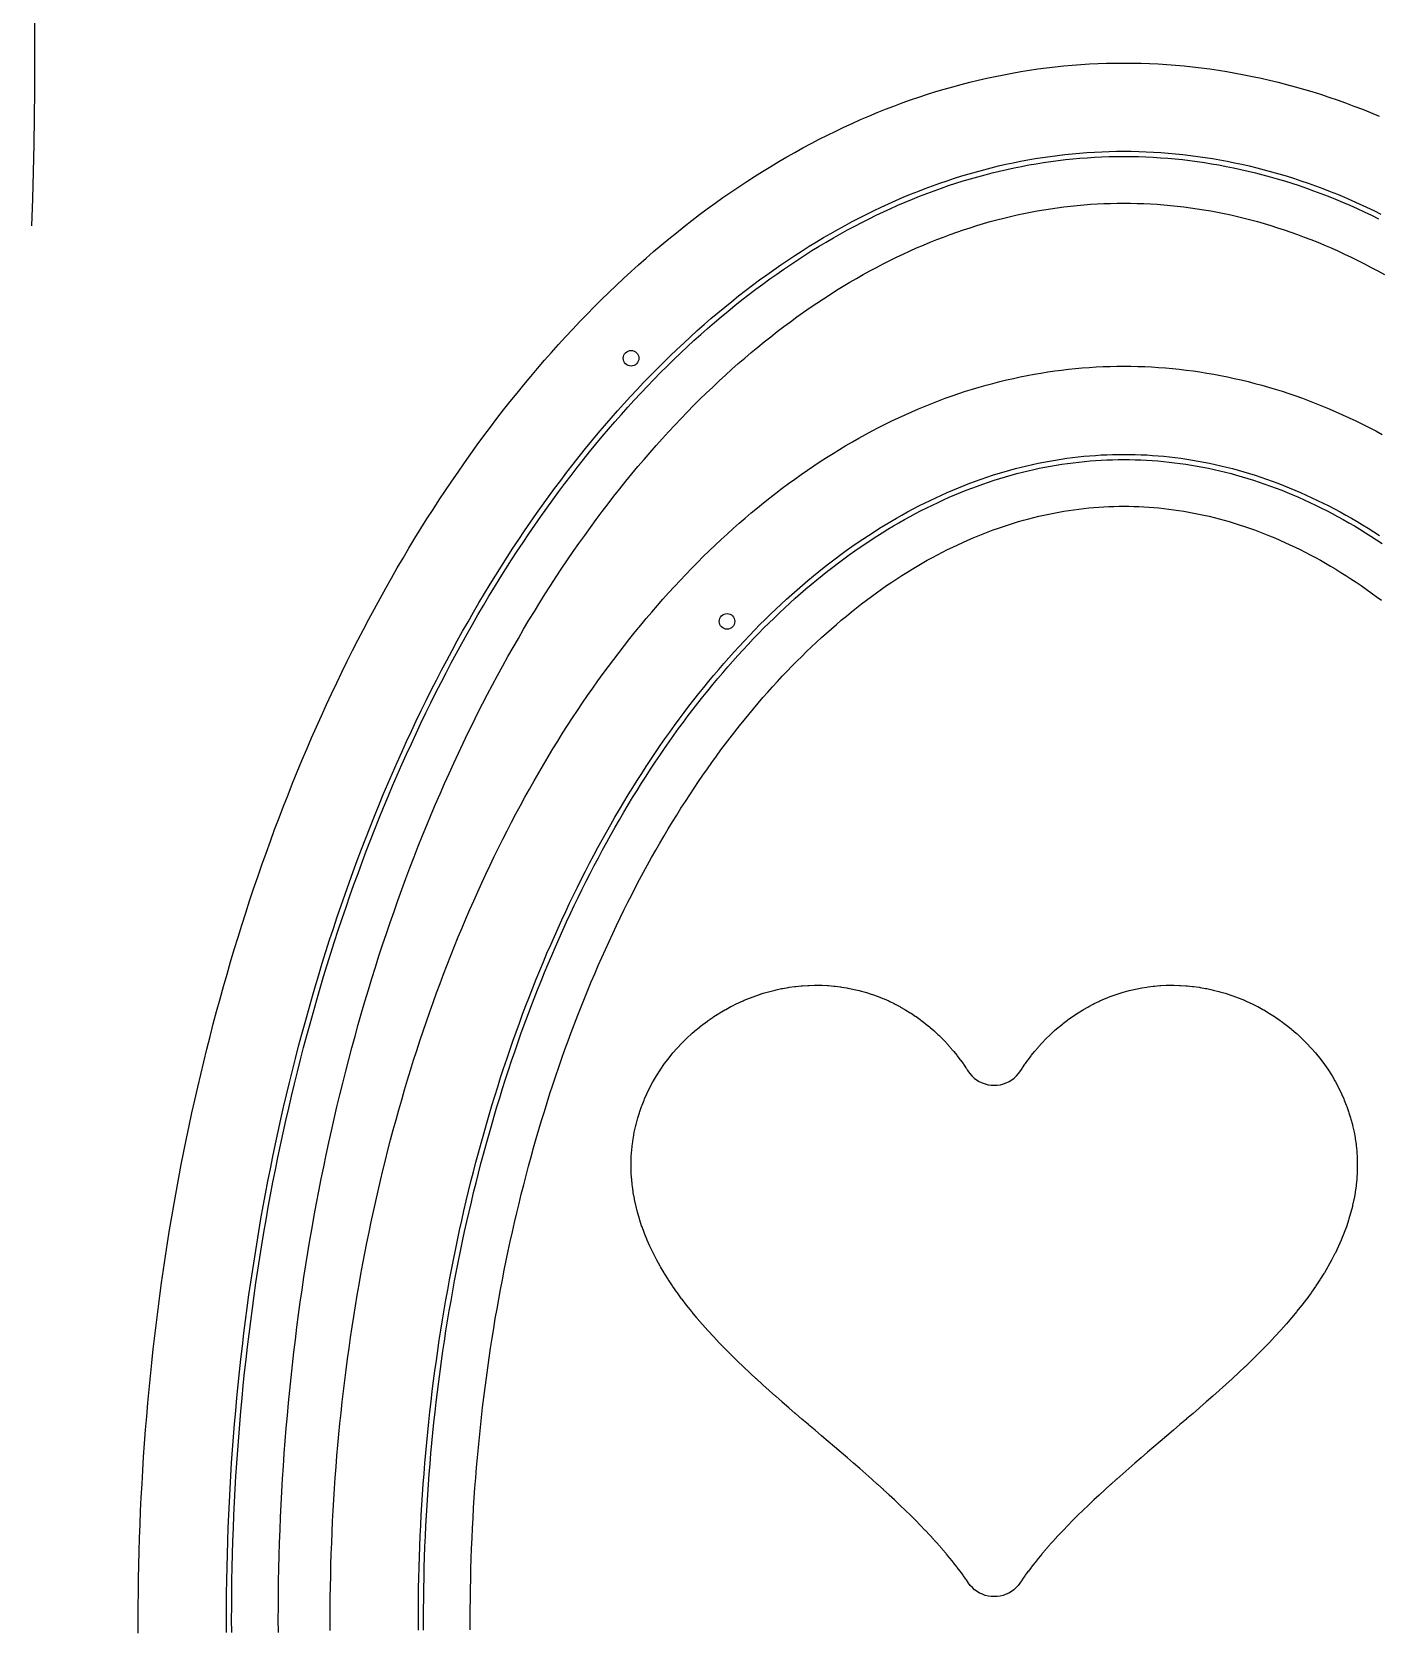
# Model space of a CAD drawing. Header units: metres. Extents: x 10 to 1210, y 10 to 2778.
# Drawn here: x 809.5 to 1069, y 308.4 to 616 of the extents above; entities that cross this region are included whole.
import ezdxf

# ---------------------------------------------------------------- set-up
doc = ezdxf.new("R2010")
doc.units = ezdxf.units.M
for name, color, linetype in [('ACIKLIK', 5, 'Continuous'), ('ASKI_DELIK', 6, 'Continuous'), ('CAM_SABLON', 4, 'Continuous'), ('DIS_KENAR_V91_Z3', 1, 'Continuous'), ('LAMBA_T4_Z4', 3, 'Continuous')]:
    doc.layers.add(name, color=color, linetype=linetype)

msp = doc.modelspace()

# ---------------------------------------------------------------- linework, layer by layer
at = {"layer": 'ACIKLIK'}
for points in [[(857.01, 307.53), (857, 310), (857.01, 312.47), (857.03, 314.94), (857.06, 317.41), (857.11, 319.87), (857.17, 322.34), (857.25, 324.81), (857.33, 327.27), (857.44, 329.73), (857.55, 332.19), (857.68, 334.65), (857.82, 337.11), (857.98, 339.57), (858.15, 342.02), (858.34, 344.47), (858.53, 346.91), (858.74, 349.36), (858.97, 351.8), (859.2, 354.24), (859.46, 356.67), (859.72, 359.1), (860, 361.52), (860.29, 363.94), (860.59, 366.36), (860.91, 368.77), (861.24, 371.18), (861.59, 373.58), (861.94, 375.97), (862.31, 378.37), (862.7, 380.75), (863.09, 383.13), (863.5, 385.5), (863.93, 387.87), (864.36, 390.23), (864.81, 392.58), (865.27, 394.92), (865.75, 397.26), (866.23, 399.59), (866.73, 401.92), (867.24, 404.23), (867.77, 406.54), (868.31, 408.84), (868.86, 411.13), (869.42, 413.41), (869.99, 415.69), (870.58, 417.95), (871.18, 420.21), (871.79, 422.46), (872.41, 424.69), (873.05, 426.92), (873.7, 429.14), (874.36, 431.35), (875.03, 433.54), (875.71, 435.73), (876.4, 437.91), (877.11, 440.07), (877.83, 442.22), (878.56, 444.37), (879.3, 446.5), (880.05, 448.62), (880.81, 450.73), (881.59, 452.82), (882.37, 454.91), (883.17, 456.98), (883.98, 459.04), (884.79, 461.09), (885.62, 463.12), (886.46, 465.14), (887.31, 467.15), (888.17, 469.15), (889.04, 471.13), (889.92, 473.09), (890.81, 475.05), (891.72, 476.99), (892.63, 478.92), (893.55, 480.83), (894.48, 482.72), (895.42, 484.61), (896.37, 486.47), (897.33, 488.33), (898.29, 490.17), (899.27, 491.99), (900.26, 493.8), (901.25, 495.59), (902.26, 497.36), (903.27, 499.12), (904.29, 500.87), (905.32, 502.6), (906.36, 504.31), (907.41, 506.01), (908.46, 507.69), (909.52, 509.35), (910.59, 510.99), (911.67, 512.62), (912.76, 514.24), (913.85, 515.83), (914.95, 517.41), (916.06, 518.97), (917.17, 520.51), (918.29, 522.04), (919.42, 523.55), (920.56, 525.04), (921.7, 526.51), (922.84, 527.96), (924, 529.4), (925.16, 530.82), (926.32, 532.22), (927.5, 533.6), (928.67, 534.96), (929.86, 536.31), (931.04, 537.63), (932.24, 538.94), (933.44, 540.23), (934.64, 541.5), (935.85, 542.75), (937.06, 543.98), (938.28, 545.19), (939.5, 546.39), (940.73, 547.56), (941.96, 548.72), (943.19, 549.85), (944.43, 550.97), (945.67, 552.07), (946.91, 553.15), (948.16, 554.21), (949.41, 555.24), (950.67, 556.26), (951.92, 557.26), (953.18, 558.25), (954.45, 559.21), (955.71, 560.15), (956.98, 561.07), (958.25, 561.97), (959.52, 562.86), (960.79, 563.72), (962.07, 564.57), (963.35, 565.39), (964.62, 566.2), (965.9, 566.98), (967.19, 567.75), (968.47, 568.5), (969.75, 569.23), (971.04, 569.93), (972.32, 570.62), (973.61, 571.29), (974.9, 571.94), (976.19, 572.58), (977.48, 573.19), (978.77, 573.78), (980.05, 574.36), (981.34, 574.91), (982.63, 575.45), (983.93, 575.96), (985.22, 576.46), (986.51, 576.94), (987.8, 577.4), (989.09, 577.85), (990.38, 578.27), (991.67, 578.68), (992.96, 579.06), (994.25, 579.43), (995.54, 579.78), (996.83, 580.11), (998.12, 580.43), (999.41, 580.72), (1000.7, 581), (1001.98, 581.26), (1003.27, 581.5), (1004.56, 581.72), (1005.85, 581.92), (1007.14, 582.11), (1008.42, 582.28), (1009.71, 582.43), (1011, 582.56), (1012.28, 582.68), (1013.57, 582.78), (1014.86, 582.86), (1016.14, 582.92), (1017.43, 582.96), (1018.71, 582.99), (1020, 583), (1021.29, 582.99), (1022.57, 582.96), (1023.86, 582.92), (1025.14, 582.86), (1026.43, 582.78), (1027.72, 582.68), (1029, 582.56), (1030.29, 582.43), (1031.58, 582.28), (1032.86, 582.11), (1034.15, 581.92), (1035.44, 581.72), (1036.73, 581.5), (1038.02, 581.26), (1039.3, 581), (1040.59, 580.72), (1041.88, 580.43), (1043.17, 580.11), (1044.46, 579.78), (1045.75, 579.43), (1047.04, 579.06), (1048.33, 578.68), (1049.62, 578.27), (1050.91, 577.85), (1052.2, 577.4), (1053.49, 576.94), (1054.78, 576.46), (1056.07, 575.96), (1057.37, 575.45), (1058.66, 574.91), (1059.95, 574.36), (1061.23, 573.78), (1062.52, 573.19), (1063.81, 572.58), (1065.1, 571.94), (1066.39, 571.29), (1067.68, 570.62), (1068.96, 569.93), (1070.25, 569.23)], [(894.01, 308.04), (894, 310), (894.01, 311.96), (894.02, 313.92), (894.05, 315.88), (894.09, 317.83), (894.14, 319.79), (894.2, 321.75), (894.27, 323.7), (894.35, 325.66), (894.44, 327.61), (894.54, 329.56), (894.65, 331.51), (894.78, 333.46), (894.91, 335.4), (895.06, 337.35), (895.22, 339.29), (895.38, 341.23), (895.56, 343.16), (895.75, 345.1), (895.95, 347.03), (896.16, 348.95), (896.38, 350.88), (896.61, 352.8), (896.85, 354.71), (897.1, 356.62), (897.36, 358.53), (897.64, 360.44), (897.92, 362.34), (898.21, 364.23), (898.52, 366.12), (898.83, 368.01), (899.16, 369.89), (899.49, 371.76), (899.84, 373.63), (900.19, 375.5), (900.56, 377.36), (900.93, 379.21), (901.32, 381.06), (901.72, 382.9), (902.12, 384.73), (902.54, 386.56), (902.96, 388.38), (903.4, 390.2), (903.84, 392), (904.3, 393.8), (904.76, 395.6), (905.24, 397.38), (905.72, 399.16), (906.21, 400.93), (906.72, 402.69), (907.23, 404.45), (907.75, 406.19), (908.28, 407.93), (908.82, 409.66), (909.37, 411.38), (909.93, 413.09), (910.5, 414.8), (911.07, 416.49), (911.66, 418.18), (912.25, 419.85), (912.86, 421.52), (913.47, 423.17), (914.09, 424.82), (914.72, 426.46), (915.35, 428.08), (916, 429.7), (916.65, 431.3), (917.32, 432.9), (917.99, 434.48), (918.67, 436.06), (919.35, 437.62), (920.05, 439.17), (920.75, 440.71), (921.46, 442.24), (922.18, 443.76), (922.9, 445.26), (923.63, 446.76), (924.37, 448.24), (925.12, 449.71), (925.88, 451.17), (926.64, 452.61), (927.41, 454.05), (928.18, 455.47), (928.96, 456.88), (929.75, 458.27), (930.55, 459.66), (931.35, 461.03), (932.16, 462.38), (932.97, 463.73), (933.8, 465.06), (934.62, 466.38), (935.46, 467.68), (936.3, 468.97), (937.14, 470.25), (937.99, 471.51), (938.85, 472.76), (939.71, 473.99), (940.57, 475.22), (941.45, 476.42), (942.32, 477.62), (943.2, 478.79), (944.09, 479.96), (944.98, 481.11), (945.88, 482.24), (946.78, 483.36), (947.68, 484.47), (948.59, 485.56), (949.5, 486.64), (950.42, 487.7), (951.34, 488.75), (952.27, 489.78), (953.2, 490.79), (954.13, 491.8), (955.06, 492.78), (956, 493.75), (956.94, 494.71), (957.89, 495.65), (958.83, 496.58), (959.78, 497.49), (960.73, 498.38), (961.69, 499.26), (962.65, 500.12), (963.61, 500.97), (964.57, 501.8), (965.53, 502.62), (966.5, 503.42), (967.46, 504.21), (968.43, 504.98), (969.4, 505.74), (970.37, 506.48), (971.35, 507.2), (972.32, 507.91), (973.3, 508.6), (974.27, 509.28), (975.25, 509.95), (976.23, 510.59), (977.21, 511.22), (978.19, 511.84), (979.16, 512.44), (980.14, 513.03), (981.12, 513.6), (982.1, 514.16), (983.08, 514.7), (984.06, 515.22), (985.05, 515.73), (986.03, 516.23), (987, 516.71), (987.98, 517.17), (988.96, 517.62), (989.94, 518.06), (990.92, 518.48), (991.9, 518.89), (992.88, 519.28), (993.85, 519.66), (994.83, 520.02), (995.81, 520.37), (996.78, 520.7), (997.75, 521.02), (998.73, 521.33), (999.7, 521.62), (1000.67, 521.9), (1001.65, 522.16), (1002.62, 522.41), (1003.59, 522.65), (1004.56, 522.87), (1005.52, 523.08), (1006.49, 523.27), (1007.46, 523.45), (1008.43, 523.62), (1009.39, 523.77), (1010.36, 523.91), (1011.33, 524.04), (1012.29, 524.15), (1013.25, 524.25), (1014.22, 524.34), (1015.18, 524.41), (1016.15, 524.47), (1017.11, 524.52), (1018.07, 524.55), (1019.04, 524.57), (1020, 524.58), (1020.96, 524.57), (1021.93, 524.55), (1022.89, 524.52), (1023.85, 524.47), (1024.82, 524.41), (1025.78, 524.34), (1026.75, 524.25), (1027.71, 524.15), (1028.67, 524.04), (1029.64, 523.91), (1030.61, 523.77), (1031.57, 523.62), (1032.54, 523.45), (1033.51, 523.27), (1034.48, 523.08), (1035.44, 522.87), (1036.41, 522.65), (1037.38, 522.41), (1038.35, 522.16), (1039.33, 521.9), (1040.3, 521.62), (1041.27, 521.33), (1042.25, 521.02), (1043.22, 520.7), (1044.19, 520.37), (1045.17, 520.02), (1046.15, 519.66), (1047.12, 519.28), (1048.1, 518.89), (1049.08, 518.48), (1050.06, 518.06), (1051.04, 517.62), (1052.02, 517.17), (1053, 516.71), (1053.97, 516.23), (1054.95, 515.73), (1055.94, 515.22), (1056.92, 514.7), (1057.9, 514.16), (1058.88, 513.6), (1059.86, 513.03), (1060.84, 512.44), (1061.81, 511.84), (1062.79, 511.22), (1063.77, 510.59), (1064.75, 509.95), (1065.73, 509.28), (1066.7, 508.6), (1067.68, 507.91), (1068.65, 507.2), (1069.63, 506.48)]]:
    msp.add_lwpolyline(points, dxfattribs=at)
at = {"layer": 'ASKI_DELIK'}
for centre in [(925, 553.11), (943.5, 502.39)]:
    msp.add_circle(centre, 1.5, dxfattribs=at)
at = {"layer": 'CAM_SABLON'}
for points in [[(848.01, 307.48), (848, 310), (848.01, 312.52), (848.03, 315.04), (848.06, 317.55), (848.11, 320.07), (848.17, 322.59), (848.25, 325.1), (848.34, 327.62), (848.45, 330.13), (848.56, 332.64), (848.7, 335.15), (848.84, 337.66), (849, 340.16), (849.17, 342.67), (849.36, 345.17), (849.56, 347.66), (849.78, 350.16), (850.01, 352.65), (850.25, 355.13), (850.51, 357.62), (850.78, 360.1), (851.06, 362.57), (851.36, 365.04), (851.67, 367.51), (851.99, 369.97), (852.33, 372.43), (852.68, 374.88), (853.05, 377.33), (853.42, 379.77), (853.82, 382.2), (854.22, 384.63), (854.64, 387.06), (855.07, 389.47), (855.52, 391.89), (855.97, 394.29), (856.45, 396.69), (856.93, 399.08), (857.43, 401.46), (857.94, 403.84), (858.46, 406.2), (859, 408.56), (859.55, 410.91), (860.11, 413.26), (860.69, 415.59), (861.27, 417.92), (861.87, 420.24), (862.49, 422.55), (863.11, 424.85), (863.75, 427.14), (864.4, 429.42), (865.06, 431.69), (865.74, 433.95), (866.43, 436.2), (867.13, 438.44), (867.84, 440.67), (868.56, 442.89), (869.3, 445.1), (870.05, 447.29), (870.81, 449.48), (871.58, 451.66), (872.36, 453.82), (873.16, 455.97), (873.96, 458.11), (874.78, 460.24), (875.61, 462.35), (876.45, 464.45), (877.3, 466.54), (878.16, 468.62), (879.04, 470.69), (879.92, 472.74), (880.82, 474.78), (881.72, 476.8), (882.64, 478.81), (883.57, 480.81), (884.5, 482.79), (885.45, 484.76), (886.41, 486.72), (887.38, 488.66), (888.36, 490.58), (889.35, 492.49), (890.35, 494.39), (891.36, 496.27), (892.37, 498.14), (893.4, 499.99), (894.44, 501.82), (895.49, 503.64), (896.54, 505.45), (897.61, 507.23), (898.68, 509.01), (899.76, 510.76), (900.86, 512.5), (901.96, 514.22), (903.07, 515.93), (904.18, 517.62), (905.31, 519.29), (906.45, 520.95), (907.59, 522.59), (908.74, 524.21), (909.9, 525.81), (911.06, 527.4), (912.24, 528.97), (913.42, 530.52), (914.61, 532.05), (915.8, 533.57), (917.01, 535.07), (918.22, 536.55), (919.43, 538.01), (920.66, 539.45), (921.89, 540.88), (923.13, 542.28), (924.37, 543.67), (925.62, 545.04), (926.88, 546.39), (928.14, 547.72), (929.41, 549.03), (930.68, 550.33), (931.96, 551.6), (933.24, 552.86), (934.53, 554.09), (935.83, 555.31), (937.13, 556.51), (938.43, 557.68), (939.74, 558.84), (941.06, 559.98), (942.37, 561.1), (943.7, 562.2), (945.02, 563.28), (946.36, 564.34), (947.69, 565.38), (949.03, 566.4), (950.37, 567.4), (951.72, 568.38), (953.07, 569.34), (954.43, 570.28), (955.78, 571.2), (957.14, 572.1), (958.51, 572.98), (959.87, 573.84), (961.24, 574.68), (962.61, 575.5), (963.99, 576.3), (965.36, 577.08), (966.74, 577.84), (968.12, 578.58), (969.5, 579.3), (970.89, 580), (972.27, 580.68), (973.66, 581.34), (975.05, 581.98), (976.44, 582.6), (977.84, 583.2), (979.23, 583.78), (980.63, 584.34), (982.03, 584.88), (983.42, 585.4), (984.82, 585.9), (986.22, 586.38), (987.63, 586.84), (989.03, 587.28), (990.43, 587.7), (991.83, 588.1), (993.24, 588.48), (994.64, 588.84), (996.05, 589.19), (997.46, 589.51), (998.86, 589.81), (1000.27, 590.09), (1001.68, 590.36), (1003.09, 590.6), (1004.49, 590.82), (1005.9, 591.03), (1007.31, 591.21), (1008.72, 591.38), (1010.13, 591.52), (1011.54, 591.65), (1012.95, 591.76), (1014.36, 591.84), (1015.77, 591.91), (1017.18, 591.96), (1018.59, 591.99), (1020, 592), (1021.41, 591.99), (1022.82, 591.96), (1024.23, 591.91), (1025.64, 591.84), (1027.05, 591.76), (1028.46, 591.65), (1029.87, 591.52), (1031.28, 591.38), (1032.69, 591.21), (1034.1, 591.03), (1035.51, 590.82), (1036.91, 590.6), (1038.32, 590.36), (1039.73, 590.09), (1041.14, 589.81), (1042.54, 589.51), (1043.95, 589.19), (1045.36, 588.84), (1046.76, 588.48), (1048.17, 588.1), (1049.57, 587.7), (1050.97, 587.28), (1052.37, 586.84), (1053.78, 586.38), (1055.18, 585.9), (1056.58, 585.4), (1057.97, 584.88), (1059.37, 584.34), (1060.77, 583.78), (1062.16, 583.2), (1063.56, 582.6), (1064.95, 581.98), (1066.34, 581.34), (1067.73, 580.68), (1069.11, 580)], [(885.01, 307.99), (885, 310), (885.01, 312.01), (885.02, 314.02), (885.05, 316.03), (885.09, 318.03), (885.14, 320.04), (885.2, 322.05), (885.27, 324.05), (885.36, 326.06), (885.45, 328.06), (885.55, 330.06), (885.67, 332.06), (885.8, 334.06), (885.94, 336.05), (886.09, 338.05), (886.25, 340.04), (886.42, 342.03), (886.6, 344.01), (886.79, 345.99), (887, 347.97), (887.21, 349.95), (887.44, 351.93), (887.68, 353.9), (887.92, 355.86), (888.18, 357.83), (888.45, 359.78), (888.73, 361.74), (889.02, 363.69), (889.32, 365.64), (889.64, 367.58), (889.96, 369.51), (890.29, 371.45), (890.64, 373.37), (890.99, 375.29), (891.36, 377.21), (891.73, 379.12), (892.12, 381.02), (892.52, 382.92), (892.92, 384.82), (893.34, 386.7), (893.77, 388.58), (894.21, 390.45), (894.65, 392.32), (895.11, 394.18), (895.58, 396.03), (896.06, 397.88), (896.55, 399.72), (897.04, 401.55), (897.55, 403.37), (898.07, 405.19), (898.6, 407), (899.14, 408.8), (899.68, 410.59), (900.24, 412.37), (900.81, 414.15), (901.38, 415.91), (901.97, 417.67), (902.56, 419.42), (903.17, 421.16), (903.78, 422.89), (904.4, 424.61), (905.04, 426.32), (905.68, 428.02), (906.33, 429.71), (906.99, 431.39), (907.65, 433.06), (908.33, 434.73), (909.02, 436.38), (909.71, 438.02), (910.41, 439.65), (911.12, 441.27), (911.84, 442.87), (912.57, 444.47), (913.31, 446.06), (914.05, 447.63), (914.81, 449.2), (915.57, 450.75), (916.34, 452.29), (917.11, 453.82), (917.9, 455.33), (918.69, 456.84), (919.49, 458.33), (920.3, 459.81), (921.11, 461.28), (921.94, 462.73), (922.77, 464.17), (923.6, 465.6), (924.45, 467.02), (925.3, 468.42), (926.15, 469.81), (927.02, 471.19), (927.89, 472.55), (928.77, 473.91), (929.65, 475.24), (930.54, 476.57), (931.44, 477.88), (932.35, 479.17), (933.26, 480.45), (934.17, 481.72), (935.09, 482.98), (936.02, 484.22), (936.95, 485.44), (937.89, 486.65), (938.84, 487.85), (939.79, 489.03), (940.74, 490.2), (941.7, 491.35), (942.67, 492.49), (943.64, 493.61), (944.61, 494.72), (945.59, 495.81), (946.58, 496.89), (947.57, 497.96), (948.56, 499), (949.56, 500.04), (950.56, 501.05), (951.56, 502.06), (952.57, 503.04), (953.59, 504.01), (954.61, 504.97), (955.63, 505.91), (956.65, 506.84), (957.68, 507.74), (958.71, 508.64), (959.74, 509.52), (960.78, 510.38), (961.82, 511.22), (962.87, 512.05), (963.91, 512.87), (964.96, 513.67), (966.01, 514.45), (967.07, 515.22), (968.12, 515.97), (969.18, 516.7), (970.24, 517.42), (971.3, 518.12), (972.37, 518.81), (973.43, 519.48), (974.5, 520.14), (975.57, 520.78), (976.64, 521.4), (977.71, 522.01), (978.79, 522.6), (979.86, 523.18), (980.94, 523.74), (982.01, 524.28), (983.09, 524.81), (984.17, 525.33), (985.25, 525.82), (986.33, 526.3), (987.41, 526.77), (988.5, 527.22), (989.58, 527.65), (990.66, 528.07), (991.75, 528.48), (992.83, 528.86), (993.92, 529.23), (995, 529.59), (996.09, 529.93), (997.17, 530.26), (998.26, 530.57), (999.35, 530.86), (1000.43, 531.14), (1001.52, 531.41), (1002.61, 531.65), (1003.69, 531.89), (1004.78, 532.11), (1005.87, 532.31), (1006.95, 532.5), (1008.04, 532.67), (1009.13, 532.83), (1010.22, 532.97), (1011.3, 533.1), (1012.39, 533.21), (1013.48, 533.31), (1014.56, 533.39), (1015.65, 533.46), (1016.74, 533.51), (1017.83, 533.55), (1018.91, 533.57), (1020, 533.58), (1021.09, 533.57), (1022.17, 533.55), (1023.26, 533.51), (1024.35, 533.46), (1025.44, 533.39), (1026.52, 533.31), (1027.61, 533.21), (1028.7, 533.1), (1029.78, 532.97), (1030.87, 532.83), (1031.96, 532.67), (1033.05, 532.5), (1034.13, 532.31), (1035.22, 532.11), (1036.31, 531.89), (1037.39, 531.65), (1038.48, 531.41), (1039.57, 531.14), (1040.65, 530.86), (1041.74, 530.57), (1042.83, 530.26), (1043.91, 529.93), (1045, 529.59), (1046.08, 529.23), (1047.17, 528.86), (1048.25, 528.48), (1049.34, 528.07), (1050.42, 527.65), (1051.5, 527.22), (1052.59, 526.77), (1053.67, 526.3), (1054.75, 525.82), (1055.83, 525.33), (1056.91, 524.81), (1057.99, 524.28), (1059.06, 523.74), (1060.14, 523.18), (1061.21, 522.6), (1062.29, 522.01), (1063.36, 521.4), (1064.43, 520.78), (1065.5, 520.14), (1066.57, 519.48), (1067.63, 518.81), (1068.7, 518.12), (1069.76, 517.42)]]:
    msp.add_lwpolyline(points, dxfattribs=at)
at = {"layer": 'DIS_KENAR_V91_Z3'}
for points in [[(809.94, 620.47), (809.98, 615.24), (810, 610), (810, 610), (809.98, 604.76), (809.94, 599.53), (809.86, 594.29), (809.76, 589.06), (809.62, 583.83), (809.45, 578.6)], [(830.01, 307.38), (830, 310), (830.01, 312.62), (830.03, 315.24), (830.07, 317.85), (830.12, 320.47), (830.18, 323.09), (830.26, 325.7), (830.35, 328.31), (830.46, 330.93), (830.59, 333.54), (830.72, 336.15), (830.87, 338.75), (831.04, 341.36), (831.22, 343.96), (831.42, 346.56), (831.63, 349.16), (831.85, 351.75), (832.09, 354.34), (832.34, 356.93), (832.61, 359.51), (832.89, 362.09), (833.18, 364.67), (833.49, 367.24), (833.81, 369.81), (834.15, 372.37), (834.5, 374.93), (834.87, 377.49), (835.25, 380.03), (835.64, 382.58), (836.05, 385.11), (836.47, 387.65), (836.91, 390.17), (837.36, 392.69), (837.82, 395.2), (838.3, 397.71), (838.79, 400.21), (839.3, 402.71), (839.82, 405.19), (840.35, 407.67), (840.9, 410.14), (841.46, 412.61), (842.03, 415.06), (842.62, 417.51), (843.22, 419.95), (843.84, 422.38), (844.46, 424.81), (845.1, 427.22), (845.76, 429.62), (846.43, 432.02), (847.11, 434.41), (847.8, 436.79), (848.51, 439.15), (849.23, 441.51), (849.96, 443.86), (850.71, 446.2), (851.47, 448.52), (852.24, 450.84), (853.02, 453.15), (853.82, 455.44), (854.63, 457.73), (855.46, 460), (856.29, 462.26), (857.14, 464.51), (858, 466.75), (858.87, 468.98), (859.76, 471.19), (860.65, 473.39), (861.56, 475.58), (862.48, 477.76), (863.42, 479.92), (864.36, 482.07), (865.32, 484.21), (866.29, 486.34), (867.27, 488.45), (868.26, 490.54), (869.26, 492.63), (870.28, 494.7), (871.3, 496.75), (872.34, 498.8), (873.39, 500.82), (874.45, 502.84), (875.52, 504.83), (876.61, 506.82), (877.7, 508.79), (878.8, 510.74), (879.92, 512.68), (881.04, 514.6), (882.18, 516.51), (883.33, 518.4), (884.48, 520.27), (885.65, 522.13), (886.83, 523.98), (888.01, 525.8), (889.21, 527.61), (890.42, 529.41), (891.64, 531.18), (892.87, 532.94), (894.1, 534.69), (895.35, 536.41), (896.6, 538.12), (897.87, 539.81), (899.15, 541.49), (900.43, 543.14), (901.72, 544.78), (903.02, 546.4), (904.34, 548.01), (905.66, 549.59), (906.98, 551.16), (908.32, 552.71), (909.67, 554.23), (911.02, 555.75), (912.38, 557.24), (913.75, 558.71), (915.13, 560.17), (916.52, 561.6), (917.91, 563.02), (919.32, 564.41), (920.73, 565.79), (922.14, 567.15), (923.57, 568.49), (925, 569.81), (926.44, 571.11), (927.89, 572.39), (929.34, 573.65), (930.8, 574.88), (932.27, 576.1), (933.74, 577.3), (935.22, 578.48), (936.71, 579.64), (938.2, 580.78), (939.7, 581.89), (941.21, 582.99), (942.72, 584.06), (944.24, 585.12), (945.76, 586.15), (947.29, 587.16), (948.82, 588.16), (950.36, 589.13), (951.91, 590.07), (953.46, 591), (955.02, 591.91), (956.58, 592.79), (958.14, 593.66), (959.71, 594.5), (961.29, 595.32), (962.87, 596.12), (964.45, 596.89), (966.04, 597.65), (967.63, 598.38), (969.22, 599.09), (970.82, 599.78), (972.43, 600.44), (974.03, 601.09), (975.65, 601.71), (977.26, 602.31), (978.88, 602.89), (980.5, 603.44), (982.12, 603.98), (983.75, 604.49), (985.38, 604.98), (987.01, 605.44), (988.64, 605.89), (990.28, 606.31), (991.92, 606.7), (993.56, 607.08), (995.2, 607.43), (996.84, 607.76), (998.49, 608.07), (1000.14, 608.36), (1001.79, 608.62), (1003.44, 608.86), (1005.09, 609.08), (1006.75, 609.27), (1008.4, 609.44), (1010.06, 609.59), (1011.71, 609.71), (1013.37, 609.82), (1015.03, 609.9), (1016.68, 609.95), (1018.34, 609.99), (1020, 610), (1021.66, 609.99), (1023.32, 609.95), (1024.97, 609.9), (1026.63, 609.82), (1028.29, 609.71), (1029.94, 609.59), (1031.6, 609.44), (1033.25, 609.27), (1034.91, 609.08), (1036.56, 608.86), (1038.21, 608.62), (1039.86, 608.36), (1041.51, 608.07), (1043.16, 607.76), (1044.8, 607.43), (1046.44, 607.08), (1048.08, 606.7), (1049.72, 606.31), (1051.36, 605.89), (1052.99, 605.44), (1054.62, 604.98), (1056.25, 604.49), (1057.88, 603.98), (1059.5, 603.44), (1061.12, 602.89), (1062.74, 602.31), (1064.35, 601.71), (1065.97, 601.09), (1067.57, 600.44), (1069.18, 599.78)], [(867.01, 307.89), (867, 310), (867.01, 312.11), (867.02, 314.22), (867.05, 316.32), (867.09, 318.43), (867.15, 320.54), (867.21, 322.64), (867.29, 324.75), (867.37, 326.85), (867.47, 328.95), (867.58, 331.05), (867.7, 333.15), (867.84, 335.25), (867.98, 337.35), (868.14, 339.44), (868.31, 341.53), (868.49, 343.62), (868.68, 345.71), (868.88, 347.79), (869.1, 349.87), (869.32, 351.95), (869.56, 354.02), (869.81, 356.1), (870.07, 358.16), (870.34, 360.23), (870.63, 362.29), (870.92, 364.34), (871.23, 366.4), (871.54, 368.44), (871.87, 370.49), (872.21, 372.53), (872.56, 374.56), (872.93, 376.59), (873.3, 378.61), (873.69, 380.63), (874.08, 382.64), (874.49, 384.65), (874.91, 386.65), (875.34, 388.65), (875.78, 390.64), (876.23, 392.62), (876.69, 394.6), (877.16, 396.57), (877.65, 398.54), (878.14, 400.5), (878.65, 402.45), (879.16, 404.39), (879.69, 406.33), (880.23, 408.26), (880.78, 410.18), (881.34, 412.1), (881.9, 414), (882.48, 415.9), (883.08, 417.79), (883.68, 419.67), (884.29, 421.55), (884.91, 423.41), (885.54, 425.27), (886.18, 427.12), (886.84, 428.96), (887.5, 430.79), (888.17, 432.61), (888.85, 434.42), (889.55, 436.22), (890.25, 438.02), (890.96, 439.8), (891.68, 441.57), (892.42, 443.34), (893.16, 445.09), (893.91, 446.83), (894.67, 448.56), (895.44, 450.29), (896.22, 452), (897.01, 453.7), (897.81, 455.39), (898.62, 457.06), (899.43, 458.73), (900.26, 460.39), (901.1, 462.03), (901.94, 463.66), (902.8, 465.28), (903.66, 466.89), (904.53, 468.49), (905.41, 470.07), (906.3, 471.65), (907.2, 473.21), (908.1, 474.76), (909.02, 476.29), (909.94, 477.81), (910.87, 479.32), (911.81, 480.82), (912.76, 482.31), (913.72, 483.78), (914.68, 485.23), (915.65, 486.68), (916.63, 488.11), (917.62, 489.53), (918.62, 490.93), (919.62, 492.32), (920.63, 493.7), (921.65, 495.06), (922.68, 496.41), (923.71, 497.74), (924.76, 499.06), (925.8, 500.37), (926.86, 501.66), (927.92, 502.93), (928.99, 504.19), (930.07, 505.44), (931.15, 506.67), (932.24, 507.89), (933.34, 509.09), (934.44, 510.28), (935.55, 511.45), (936.67, 512.6), (937.79, 513.75), (938.92, 514.87), (940.06, 515.98), (941.2, 517.07), (942.35, 518.15), (943.5, 519.21), (944.66, 520.26), (945.82, 521.29), (946.99, 522.3), (948.17, 523.3), (949.35, 524.28), (950.54, 525.25), (951.73, 526.2), (952.93, 527.13), (954.13, 528.05), (955.34, 528.94), (956.55, 529.83), (957.77, 530.69), (958.99, 531.54), (960.22, 532.37), (961.45, 533.19), (962.69, 533.99), (963.93, 534.77), (965.17, 535.53), (966.42, 536.28), (967.67, 537.01), (968.93, 537.72), (970.19, 538.42), (971.45, 539.09), (972.72, 539.75), (973.99, 540.4), (975.27, 541.02), (976.55, 541.63), (977.83, 542.22), (979.11, 542.79), (980.4, 543.35), (981.69, 543.88), (982.99, 544.4), (984.28, 544.9), (985.58, 545.39), (986.88, 545.85), (988.19, 546.3), (989.5, 546.73), (990.81, 547.14), (992.12, 547.53), (993.43, 547.91), (994.75, 548.27), (996.07, 548.6), (997.39, 548.93), (998.71, 549.23), (1000.03, 549.51), (1001.35, 549.78), (1002.68, 550.03), (1004.01, 550.26), (1005.34, 550.47), (1006.67, 550.66), (1008, 550.83), (1009.33, 550.99), (1010.66, 551.13), (1011.99, 551.25), (1013.33, 551.35), (1014.66, 551.43), (1015.99, 551.5), (1017.33, 551.54), (1018.66, 551.57), (1020, 551.58), (1021.34, 551.57), (1022.67, 551.54), (1024.01, 551.5), (1025.34, 551.43), (1026.67, 551.35), (1028.01, 551.25), (1029.34, 551.13), (1030.67, 550.99), (1032, 550.83), (1033.33, 550.66), (1034.66, 550.47), (1035.99, 550.26), (1037.32, 550.03), (1038.65, 549.78), (1039.97, 549.51), (1041.29, 549.23), (1042.61, 548.93), (1043.93, 548.6), (1045.25, 548.27), (1046.57, 547.91), (1047.88, 547.53), (1049.19, 547.14), (1050.5, 546.73), (1051.81, 546.3), (1053.12, 545.85), (1054.42, 545.39), (1055.72, 544.9), (1057.01, 544.4), (1058.31, 543.88), (1059.6, 543.35), (1060.89, 542.79), (1062.17, 542.22), (1063.45, 541.63), (1064.73, 541.02), (1066.01, 540.4), (1067.28, 539.75), (1068.55, 539.09), (1069.81, 538.42)]]:
    msp.add_lwpolyline(points, dxfattribs=at)
msp.add_lwpolyline([(935.76, 370.52), (935.68, 370.62), (934.82, 371.75), (934.75, 371.85), (933.92, 372.98), (933.84, 373.09), (933.05, 374.22), (932.97, 374.34), (932.22, 375.47), (932.14, 375.6), (931.43, 376.73), (931.35, 376.86), (930.69, 377.99), (930.6, 378.14), (929.98, 379.27), (929.9, 379.42), (929.31, 380.54), (929.23, 380.7), (928.69, 381.83), (928.62, 381.99), (928.12, 383.12), (928.04, 383.29), (927.59, 384.41), (927.52, 384.59), (927.11, 385.71), (927.04, 385.9), (926.68, 387.01), (926.61, 387.21), (926.29, 388.32), (926.23, 388.52), (925.95, 389.63), (925.9, 389.84), (925.67, 390.94), (925.63, 391.16), (925.43, 392.25), (925.4, 392.47), (925.25, 393.56), (925.22, 393.79), (925.12, 394.87), (925.1, 395.1), (925.03, 396.18), (925.02, 396.42), (925, 397.49), (925, 397.72), (925.02, 398.79), (925.03, 399.03), (925.1, 400.09), (925.12, 400.33), (925.22, 401.38), (925.25, 401.62), (925.4, 402.66), (925.44, 402.9), (925.62, 403.94), (925.67, 404.17), (925.9, 405.2), (925.96, 405.43), (926.23, 406.46), (926.3, 406.68), (926.61, 407.7), (926.68, 407.92), (927.04, 408.92), (927.12, 409.14), (927.51, 410.13), (927.6, 410.35), (928.03, 411.32), (928.13, 411.53), (928.6, 412.5), (928.71, 412.7), (929.22, 413.65), (929.33, 413.85), (929.88, 414.78), (930, 414.97), (930.58, 415.89), (930.71, 416.08), (931.33, 416.97), (931.46, 417.15), (932.12, 418.03), (932.25, 418.2), (932.94, 419.06), (933.08, 419.23), (933.81, 420.06), (933.95, 420.22), (934.71, 421.03), (934.86, 421.18), (935.65, 421.96), (935.8, 422.11), (936.62, 422.87), (936.78, 423.01), (937.62, 423.73), (937.78, 423.87), (938.65, 424.57), (938.82, 424.7), (939.71, 425.36), (939.89, 425.48), (940.8, 426.12), (940.98, 426.23), (941.92, 426.83), (942.1, 426.94), (943.05, 427.51), (943.24, 427.61), (944.21, 428.14), (944.4, 428.24), (945.39, 428.73), (945.58, 428.82), (946.58, 429.28), (946.78, 429.36), (947.8, 429.78), (948, 429.86), (949.02, 430.24), (949.22, 430.31), (950.26, 430.65), (950.46, 430.72), (951.5, 431.02), (951.72, 431.08), (952.76, 431.34), (952.97, 431.39), (954.02, 431.61), (954.24, 431.65), (955.29, 431.84), (955.5, 431.87), (956.56, 432.01), (956.78, 432.04), (957.82, 432.15), (958.05, 432.16), (959.09, 432.23), (959.31, 432.24), (960.36, 432.27), (960.58, 432.27), (961.61, 432.26), (961.84, 432.25), (962.87, 432.2), (963.09, 432.18), (964.11, 432.1), (964.33, 432.07), (965.35, 431.95), (965.57, 431.92), (966.57, 431.75), (966.79, 431.71), (967.78, 431.52), (967.99, 431.47), (968.97, 431.24), (969.18, 431.18), (970.15, 430.91), (970.36, 430.85), (971.3, 430.55), (971.51, 430.48), (972.44, 430.15), (972.65, 430.07), (973.56, 429.7), (973.76, 429.62), (974.66, 429.23), (974.85, 429.14), (975.73, 428.71), (975.92, 428.62), (976.78, 428.16), (976.96, 428.06), (977.8, 427.58), (977.98, 427.48), (978.8, 426.97), (978.97, 426.86), (979.77, 426.33), (979.93, 426.21), (980.71, 425.66), (980.86, 425.54), (981.62, 424.97), (981.77, 424.85), (982.5, 424.25), (982.64, 424.13), (983.35, 423.51), (983.48, 423.39), (984.16, 422.76), (984.3, 422.63), (984.95, 421.99), (985.08, 421.86), (985.71, 421.2), (985.83, 421.08), (986.43, 420.41), (986.54, 420.28), (987.12, 419.6), (987.23, 419.47), (987.78, 418.79), (987.88, 418.66), (988.4, 417.97), (988.5, 417.84), (988.99, 417.15), (989.08, 417.02), (989.55, 416.33), (989.64, 416.2), (989.87, 415.84), (990.31, 415.23), (990.7, 414.78), (991.14, 414.37), (991.62, 414.01), (992.13, 413.7), (992.67, 413.44), (993.23, 413.23), (993.81, 413.09), (994.4, 413), (995, 412.97), (995.6, 413), (996.19, 413.09), (996.77, 413.23), (997.33, 413.44), (997.87, 413.7), (998.38, 414.01), (998.86, 414.37), (999.3, 414.78), (999.69, 415.23), (1000.13, 415.84), (1000.36, 416.2), (1000.45, 416.33), (1000.92, 417.02), (1001.01, 417.15), (1001.5, 417.84), (1001.6, 417.97), (1002.12, 418.66), (1002.22, 418.79), (1002.77, 419.47), (1002.88, 419.6), (1003.46, 420.28), (1003.57, 420.41), (1004.17, 421.08), (1004.29, 421.2), (1004.92, 421.86), (1005.05, 421.99), (1005.7, 422.63), (1005.84, 422.76), (1006.52, 423.39), (1006.65, 423.51), (1007.36, 424.13), (1007.5, 424.25), (1008.23, 424.85), (1008.38, 424.97), (1009.14, 425.54), (1009.29, 425.66), (1010.07, 426.21), (1010.23, 426.33), (1011.03, 426.86), (1011.2, 426.97), (1012.02, 427.48), (1012.2, 427.58), (1013.04, 428.06), (1013.22, 428.16), (1014.08, 428.62), (1014.27, 428.71), (1015.15, 429.14), (1015.34, 429.23), (1016.24, 429.62), (1016.44, 429.7), (1017.35, 430.07), (1017.56, 430.15), (1018.49, 430.48), (1018.7, 430.55), (1019.64, 430.85), (1019.85, 430.91), (1020.82, 431.18), (1021.03, 431.24), (1022.01, 431.47), (1022.22, 431.52), (1023.21, 431.71), (1023.43, 431.75), (1024.43, 431.92), (1024.65, 431.95), (1025.67, 432.07), (1025.89, 432.1), (1026.91, 432.18), (1027.13, 432.2), (1028.16, 432.25), (1028.39, 432.26), (1029.42, 432.27), (1029.64, 432.27), (1030.69, 432.24), (1030.91, 432.23), (1031.95, 432.16), (1032.18, 432.15), (1033.23, 432.04), (1033.44, 432.01), (1034.5, 431.87), (1034.71, 431.84), (1035.76, 431.65), (1035.98, 431.61), (1037.03, 431.39), (1037.24, 431.34), (1038.28, 431.08), (1038.5, 431.02), (1039.54, 430.72), (1039.74, 430.65), (1040.78, 430.31), (1040.98, 430.24), (1042, 429.86), (1042.2, 429.78), (1043.22, 429.36), (1043.42, 429.28), (1044.42, 428.82), (1044.61, 428.73), (1045.6, 428.24), (1045.79, 428.14), (1046.76, 427.61), (1046.95, 427.51), (1047.9, 426.94), (1048.08, 426.83), (1049.02, 426.23), (1049.2, 426.12), (1050.11, 425.48), (1050.29, 425.36), (1051.18, 424.7), (1051.35, 424.57), (1052.22, 423.87), (1052.38, 423.73), (1053.22, 423.01), (1053.38, 422.87), (1054.2, 422.11), (1054.35, 421.96), (1055.14, 421.18), (1055.29, 421.03), (1056.05, 420.22), (1056.19, 420.06), (1056.92, 419.23), (1057.06, 419.06), (1057.75, 418.2), (1057.88, 418.03), (1058.54, 417.15), (1058.67, 416.97), (1059.29, 416.08), (1059.42, 415.89), (1060, 414.97), (1060.12, 414.78), (1060.67, 413.85), (1060.78, 413.65), (1061.29, 412.7), (1061.4, 412.5), (1061.87, 411.53), (1061.97, 411.32), (1062.4, 410.35), (1062.49, 410.13), (1062.88, 409.14), (1062.96, 408.92), (1063.32, 407.92), (1063.39, 407.7), (1063.7, 406.68), (1063.77, 406.46), (1064.04, 405.43), (1064.1, 405.2), (1064.33, 404.17), (1064.38, 403.94), (1064.56, 402.9), (1064.6, 402.66), (1064.75, 401.62), (1064.78, 401.38), (1064.88, 400.33), (1064.9, 400.09), (1064.97, 399.03), (1064.98, 398.79), (1065, 397.72), (1065, 397.49), (1064.98, 396.42), (1064.97, 396.18), (1064.9, 395.1), (1064.88, 394.87), (1064.78, 393.79), (1064.75, 393.56), (1064.6, 392.47), (1064.57, 392.25), (1064.37, 391.16), (1064.33, 390.94), (1064.1, 389.84), (1064.05, 389.63), (1063.77, 388.52), (1063.71, 388.32), (1063.39, 387.21), (1063.32, 387.01), (1062.96, 385.9), (1062.89, 385.71), (1062.48, 384.59), (1062.41, 384.41), (1061.96, 383.29), (1061.88, 383.12), (1061.38, 381.99), (1061.31, 381.83), (1060.77, 380.7), (1060.69, 380.54), (1060.1, 379.42), (1060.02, 379.27), (1059.4, 378.14), (1059.31, 377.99), (1058.65, 376.86), (1058.57, 376.73), (1057.86, 375.6), (1057.78, 375.47), (1057.03, 374.34), (1056.95, 374.22), (1056.16, 373.09), (1056.08, 372.98), (1055.25, 371.85), (1055.18, 371.75), (1054.31, 370.61), (1054.24, 370.52), (1053.37, 369.43), (1053.3, 369.34), (1052.37, 368.21), (1052.3, 368.13), (1051.33, 367), (1051.26, 366.92), (1050.26, 365.79), (1050.2, 365.72), (1049.17, 364.6), (1049.11, 364.53), (1048.05, 363.41), (1047.99, 363.35), (1046.91, 362.23), (1046.85, 362.18), (1045.74, 361.06), (1045.69, 361.01), (1044.56, 359.9), (1044.51, 359.85), (1043.36, 358.74), (1043.32, 358.7), (1042.14, 357.59), (1042.1, 357.56), (1040.91, 356.45), (1040.88, 356.42), (1039.67, 355.32), (1039.64, 355.29), (1038.42, 354.19), (1038.39, 354.17), (1037.16, 353.07), (1037.13, 353.05), (1035.89, 351.96), (1035.87, 351.94), (1034.62, 350.85), (1034.6, 350.84), (1033.35, 349.75), (1033.33, 349.74), (1032.08, 348.66), (1032.07, 348.65), (1030.8, 347.57), (1030.8, 347.57), (1029.54, 346.49), (1028.27, 345.42), (1027.02, 344.35), (1025.78, 343.3), (1024.55, 342.24), (1023.34, 341.2), (1022.13, 340.16), (1020.94, 339.12), (1019.77, 338.1), (1018.61, 337.07), (1018.57, 337.04), (1017.47, 336.05), (1017.43, 336.02), (1016.36, 335.04), (1016.32, 335), (1015.27, 334.04), (1015.22, 334), (1014.2, 333.05), (1014.15, 333), (1013.16, 332.06), (1013.1, 332.01), (1012.14, 331.08), (1012.08, 331.03), (1011.15, 330.11), (1011.09, 330.05), (1010.18, 329.15), (1010.12, 329.09), (1009.25, 328.2), (1009.18, 328.13), (1008.34, 327.26), (1008.27, 327.19), (1007.47, 326.33), (1007.4, 326.25), (1006.62, 325.41), (1006.55, 325.33), (1005.81, 324.51), (1005.73, 324.42), (1005.02, 323.61), (1004.95, 323.52), (1004.27, 322.73), (1004.19, 322.63), (1003.55, 321.86), (1003.47, 321.76), (1002.87, 321.01), (1002.79, 320.9), (1002.21, 320.17), (1002.13, 320.06), (1001.59, 319.35), (1001.51, 319.24), (1001, 318.54), (1000.92, 318.43), (1000.45, 317.76), (1000.36, 317.63), (999.96, 317.04), (999.61, 316.58), (999.21, 316.15), (998.78, 315.76), (998.31, 315.41), (997.81, 315.12), (997.28, 314.87), (996.73, 314.67), (996.16, 314.53), (995.58, 314.45), (995, 314.42), (994.42, 314.45), (993.84, 314.53), (993.27, 314.67), (992.72, 314.87), (992.19, 315.12), (991.69, 315.41), (991.22, 315.76), (990.79, 316.15), (990.39, 316.58), (990.04, 317.04), (989.64, 317.63), (989.55, 317.76), (989.08, 318.43), (989, 318.54), (988.49, 319.24), (988.41, 319.35), (987.87, 320.06), (987.79, 320.17), (987.21, 320.9), (987.13, 321.01), (986.53, 321.76), (986.45, 321.86), (985.81, 322.63), (985.73, 322.73), (985.05, 323.52), (984.98, 323.61), (984.27, 324.42), (984.19, 324.51), (983.45, 325.33), (983.38, 325.41), (982.6, 326.25), (982.53, 326.33), (981.73, 327.19), (981.66, 327.26), (980.82, 328.13), (980.75, 328.2), (979.88, 329.09), (979.82, 329.15), (978.91, 330.05), (978.85, 330.11), (977.92, 331.03), (977.86, 331.08), (976.9, 332.01), (976.84, 332.06), (975.85, 333), (975.8, 333.05), (974.78, 334), (974.73, 334.04), (973.68, 335), (973.64, 335.04), (972.57, 336.02), (972.53, 336.05), (971.43, 337.04), (971.39, 337.07), (970.27, 338.06), (969.09, 339.09), (967.9, 340.13), (966.69, 341.18), (965.47, 342.23), (964.23, 343.29), (962.98, 344.35), (961.73, 345.42), (960.47, 346.49), (959.21, 347.56), (959.2, 347.57), (957.94, 348.64), (957.93, 348.65), (956.68, 349.73), (956.66, 349.74), (955.41, 350.83), (955.4, 350.84), (954.15, 351.93), (954.13, 351.94), (952.89, 353.03), (952.87, 353.05), (951.64, 354.14), (951.61, 354.17), (950.39, 355.26), (950.36, 355.29), (949.16, 356.39), (949.12, 356.42), (947.93, 357.52), (947.89, 357.56), (946.72, 358.66), (946.68, 358.7), (945.53, 359.81), (945.48, 359.85), (944.35, 360.96), (944.3, 361.01), (943.2, 362.13), (943.14, 362.18), (942.06, 363.29), (942, 363.35), (940.95, 364.47), (940.89, 364.54), (939.86, 365.66), (939.8, 365.73), (938.8, 366.85), (938.73, 366.93), (937.77, 368.05), (937.7, 368.13), (936.77, 369.26), (936.69, 369.35), (935.76, 370.52)], close=True, dxfattribs=at)
at = {"layer": 'LAMBA_T4_Z4'}
for points in [[(847.01, 307.48), (847, 310), (847.01, 312.52), (847.03, 315.05), (847.06, 317.57), (847.11, 320.09), (847.17, 322.62), (847.25, 325.14), (847.34, 327.66), (847.45, 330.17), (847.56, 332.69), (847.7, 335.21), (847.84, 337.72), (848, 340.23), (848.18, 342.74), (848.37, 345.24), (848.57, 347.75), (848.78, 350.24), (849.01, 352.74), (849.25, 355.23), (849.51, 357.72), (849.78, 360.21), (850.07, 362.69), (850.36, 365.17), (850.67, 367.64), (851, 370.11), (851.34, 372.57), (851.69, 375.03), (852.06, 377.48), (852.44, 379.92), (852.83, 382.37), (853.23, 384.8), (853.65, 387.23), (854.09, 389.65), (854.53, 392.07), (854.99, 394.48), (855.46, 396.88), (855.95, 399.28), (856.45, 401.67), (856.96, 404.05), (857.49, 406.42), (858.02, 408.79), (858.57, 411.14), (859.14, 413.49), (859.72, 415.84), (860.3, 418.17), (860.91, 420.49), (861.52, 422.81), (862.15, 425.11), (862.79, 427.41), (863.44, 429.69), (864.11, 431.97), (864.78, 434.24), (865.47, 436.49), (866.17, 438.74), (866.89, 440.98), (867.61, 443.2), (868.35, 445.42), (869.1, 447.62), (869.86, 449.81), (870.64, 451.99), (871.42, 454.16), (872.22, 456.32), (873.03, 458.47), (873.85, 460.6), (874.68, 462.72), (875.52, 464.83), (876.37, 466.93), (877.24, 469.01), (878.12, 471.08), (879, 473.14), (879.9, 475.18), (880.81, 477.21), (881.73, 479.23), (882.66, 481.23), (883.6, 483.22), (884.55, 485.2), (885.51, 487.16), (886.49, 489.11), (887.47, 491.04), (888.46, 492.96), (889.46, 494.86), (890.48, 496.75), (891.5, 498.62), (892.53, 500.48), (893.57, 502.32), (894.62, 504.14), (895.68, 505.95), (896.75, 507.75), (897.83, 509.53), (898.92, 511.29), (900.01, 513.04), (901.12, 514.77), (902.23, 516.48), (903.35, 518.18), (904.48, 519.85), (905.62, 521.52), (906.77, 523.16), (907.93, 524.79), (909.09, 526.4), (910.26, 528), (911.44, 529.57), (912.63, 531.13), (913.82, 532.67), (915.02, 534.19), (916.23, 535.7), (917.45, 537.18), (918.67, 538.65), (919.9, 540.1), (921.14, 541.53), (922.38, 542.95), (923.63, 544.34), (924.88, 545.72), (926.15, 547.07), (927.41, 548.41), (928.69, 549.73), (929.97, 551.03), (931.26, 552.31), (932.55, 553.57), (933.84, 554.82), (935.15, 556.04), (936.45, 557.24), (937.77, 558.43), (939.08, 559.59), (940.4, 560.74), (941.73, 561.86), (943.06, 562.97), (944.4, 564.06), (945.74, 565.12), (947.08, 566.17), (948.43, 567.2), (949.78, 568.2), (951.14, 569.19), (952.5, 570.16), (953.86, 571.1), (955.23, 572.03), (956.6, 572.94), (957.97, 573.82), (959.34, 574.69), (960.72, 575.54), (962.1, 576.36), (963.49, 577.17), (964.87, 577.95), (966.26, 578.72), (967.65, 579.47), (969.05, 580.19), (970.44, 580.9), (971.84, 581.58), (973.24, 582.25), (974.64, 582.89), (976.04, 583.52), (977.45, 584.12), (978.85, 584.71), (980.26, 585.27), (981.67, 585.81), (983.08, 586.34), (984.49, 586.84), (985.91, 587.33), (987.32, 587.79), (988.73, 588.24), (990.15, 588.66), (991.57, 589.06), (992.98, 589.45), (994.4, 589.81), (995.82, 590.16), (997.24, 590.48), (998.66, 590.79), (1000.08, 591.07), (1001.5, 591.34), (1002.92, 591.59), (1004.34, 591.81), (1005.77, 592.02), (1007.19, 592.2), (1008.61, 592.37), (1010.03, 592.52), (1011.46, 592.65), (1012.88, 592.75), (1014.31, 592.84), (1015.73, 592.91), (1017.15, 592.96), (1018.58, 592.99), (1020, 593), (1021.42, 592.99), (1022.85, 592.96), (1024.27, 592.91), (1025.69, 592.84), (1027.12, 592.75), (1028.54, 592.65), (1029.97, 592.52), (1031.39, 592.37), (1032.81, 592.2), (1034.23, 592.02), (1035.66, 591.81), (1037.08, 591.59), (1038.5, 591.34), (1039.92, 591.07), (1041.34, 590.79), (1042.76, 590.48), (1044.18, 590.16), (1045.6, 589.81), (1047.02, 589.45), (1048.43, 589.06), (1049.85, 588.66), (1051.27, 588.24), (1052.68, 587.79), (1054.09, 587.33), (1055.51, 586.84), (1056.92, 586.34), (1058.33, 585.81), (1059.74, 585.27), (1061.15, 584.71), (1062.55, 584.12), (1063.96, 583.52), (1065.36, 582.89), (1066.76, 582.25), (1068.16, 581.58), (1069.56, 580.9)], [(884.01, 307.99), (884, 310), (884.01, 312.01), (884.02, 314.03), (884.05, 316.04), (884.09, 318.06), (884.14, 320.07), (884.2, 322.08), (884.27, 324.09), (884.36, 326.1), (884.45, 328.11), (884.56, 330.11), (884.67, 332.12), (884.8, 334.12), (884.94, 336.12), (885.09, 338.12), (885.25, 340.12), (885.42, 342.11), (885.61, 344.11), (885.8, 346.09), (886, 348.08), (886.22, 350.06), (886.45, 352.04), (886.68, 354.02), (886.93, 355.99), (887.19, 357.96), (887.46, 359.92), (887.74, 361.88), (888.03, 363.84), (888.34, 365.79), (888.65, 367.74), (888.97, 369.68), (889.31, 371.62), (889.65, 373.55), (890.01, 375.48), (890.38, 377.4), (890.75, 379.32), (891.14, 381.23), (891.54, 383.13), (891.95, 385.03), (892.36, 386.92), (892.79, 388.81), (893.23, 390.69), (893.68, 392.56), (894.14, 394.42), (894.61, 396.28), (895.09, 398.13), (895.58, 399.98), (896.08, 401.82), (896.59, 403.65), (897.11, 405.47), (897.64, 407.28), (898.18, 409.09), (898.73, 410.88), (899.29, 412.67), (899.85, 414.45), (900.43, 416.23), (901.02, 417.99), (901.62, 419.74), (902.22, 421.49), (902.84, 423.22), (903.46, 424.95), (904.1, 426.67), (904.74, 428.38), (905.39, 430.07), (906.06, 431.76), (906.73, 433.44), (907.41, 435.11), (908.09, 436.76), (908.79, 438.41), (909.5, 440.05), (910.21, 441.67), (910.93, 443.29), (911.66, 444.89), (912.4, 446.48), (913.15, 448.06), (913.91, 449.63), (914.67, 451.19), (915.44, 452.74), (916.22, 454.27), (917.01, 455.8), (917.81, 457.31), (918.61, 458.8), (919.42, 460.29), (920.24, 461.76), (921.07, 463.23), (921.9, 464.67), (922.74, 466.11), (923.59, 467.53), (924.44, 468.94), (925.31, 470.34), (926.17, 471.73), (927.05, 473.1), (927.93, 474.45), (928.82, 475.8), (929.72, 477.13), (930.62, 478.44), (931.53, 479.75), (932.44, 481.04), (933.36, 482.31), (934.29, 483.57), (935.22, 484.82), (936.16, 486.05), (937.11, 487.27), (938.05, 488.47), (939.01, 489.66), (939.97, 490.84), (940.94, 492), (941.91, 493.14), (942.88, 494.27), (943.86, 495.39), (944.85, 496.49), (945.84, 497.57), (946.84, 498.64), (947.84, 499.7), (948.84, 500.74), (949.85, 501.76), (950.86, 502.77), (951.88, 503.76), (952.9, 504.74), (953.92, 505.7), (954.95, 506.65), (955.98, 507.58), (957.02, 508.5), (958.06, 509.4), (959.1, 510.28), (960.15, 511.15), (961.2, 512), (962.25, 512.84), (963.3, 513.66), (964.36, 514.47), (965.42, 515.25), (966.48, 516.03), (967.55, 516.79), (968.61, 517.53), (969.68, 518.25), (970.75, 518.96), (971.83, 519.66), (972.9, 520.33), (973.98, 520.99), (975.06, 521.64), (976.14, 522.27), (977.22, 522.88), (978.31, 523.48), (979.39, 524.06), (980.48, 524.63), (981.57, 525.18), (982.66, 525.71), (983.75, 526.23), (984.84, 526.73), (985.93, 527.22), (987.02, 527.69), (988.12, 528.14), (989.21, 528.58), (990.31, 529.01), (991.4, 529.41), (992.5, 529.81), (993.6, 530.18), (994.7, 530.54), (995.79, 530.89), (996.89, 531.22), (997.99, 531.53), (999.09, 531.83), (1000.19, 532.11), (1001.29, 532.38), (1002.39, 532.63), (1003.49, 532.87), (1004.59, 533.09), (1005.69, 533.29), (1006.79, 533.48), (1007.89, 533.66), (1008.99, 533.82), (1010.09, 533.96), (1011.19, 534.09), (1012.29, 534.21), (1013.39, 534.31), (1014.5, 534.39), (1015.6, 534.46), (1016.7, 534.51), (1017.8, 534.55), (1018.9, 534.57), (1020, 534.58), (1021.1, 534.57), (1022.2, 534.55), (1023.3, 534.51), (1024.4, 534.46), (1025.5, 534.39), (1026.61, 534.31), (1027.71, 534.21), (1028.81, 534.09), (1029.91, 533.96), (1031.01, 533.82), (1032.11, 533.66), (1033.21, 533.48), (1034.31, 533.29), (1035.41, 533.09), (1036.51, 532.87), (1037.61, 532.63), (1038.71, 532.38), (1039.81, 532.11), (1040.91, 531.83), (1042.01, 531.53), (1043.11, 531.22), (1044.21, 530.89), (1045.3, 530.54), (1046.4, 530.18), (1047.5, 529.81), (1048.6, 529.41), (1049.69, 529.01), (1050.79, 528.58), (1051.88, 528.14), (1052.98, 527.69), (1054.07, 527.22), (1055.16, 526.73), (1056.25, 526.23), (1057.34, 525.71), (1058.43, 525.18), (1059.52, 524.63), (1060.61, 524.06), (1061.69, 523.48), (1062.78, 522.88), (1063.86, 522.27), (1064.94, 521.64), (1066.02, 520.99), (1067.1, 520.33), (1068.17, 519.66), (1069.25, 518.96)]]:
    msp.add_lwpolyline(points, dxfattribs=at)

doc.saveas('drawing.dxf')
